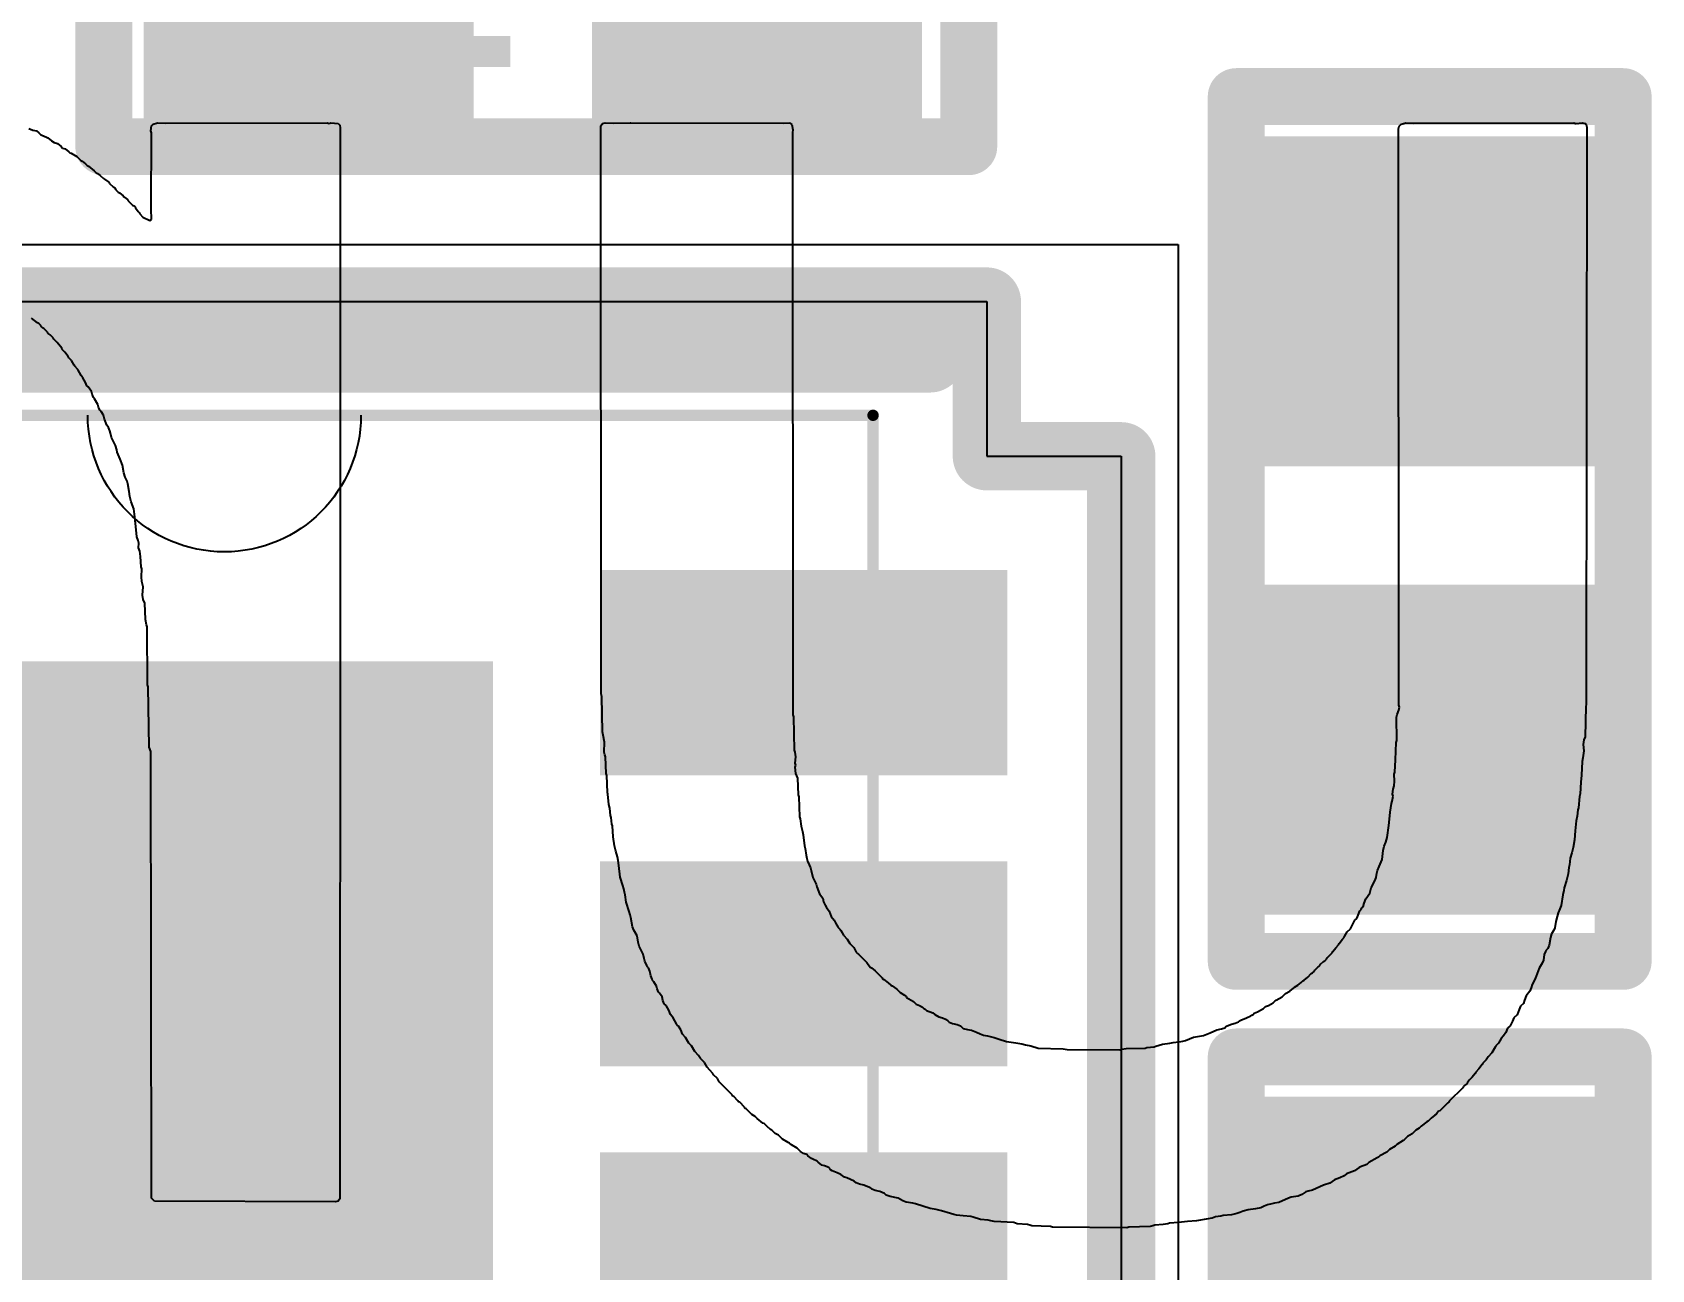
# Model space of a CAD drawing. Header units: inches. Extents: x -1.3 to 11.9, y -6.8 to 4.2.
# Drawn here: x 3.1372 to 3.2795, y 1.2293 to 1.338 of the extents above; entities that cross this region are included whole.
import ezdxf

# ---------------------------------------------------------------- set-up
doc = ezdxf.new("R2010")
doc.units = ezdxf.units.IN
doc.header["$MEASUREMENT"] = 0
for name, color, linetype in [('AB', 56, 'Continuous'), ('ASSY_DWG_INFO', 56, 'Continuous'), ('Bottom Overlay', 54, 'Continuous'), ('FAB', 56, 'Continuous'), ('Mechanical 13', 56, 'Continuous'), ('POT_INFO', 56, 'Continuous'), ('TOP', 1, 'Continuous'), ('Top Overlay', 2, 'Continuous'), ('Top Paste', 8, 'Continuous'), ('Top Solder', 216, 'Continuous')]:
    doc.layers.add(name, color=color, linetype=linetype)
doc.styles.add('Arial', font='', dxfattribs={"height": 0.2})
doc.styles.get('Arial').set_extended_font_data('Arial')

# ---------------------------------------------------------------- blocks, each defined once
blk = doc.blocks.new('C0402_38')
at = {"layer": 'TOP'}
for points in [[(-0.031, -0.0125), (-0.031, 0.0125), (-0.006, 0.0125), (-0.006, -0.0125)], [(0.0084, -0.0125), (0.0084, 0.0125), (0.0334, 0.0125), (0.0334, -0.0125)]]:
    blk.add_hatch(color=1, dxfattribs=at).paths.add_polyline_path(points)
at = {"layer": 'Top Paste'}
for points in [[(-0.031, -0.0125), (-0.031, 0.0125), (-0.006, 0.0125), (-0.006, -0.0125)], [(0.0084, -0.0125), (0.0084, 0.0125), (0.0334, 0.0125), (0.0334, -0.0125)]]:
    blk.add_hatch(color=8, dxfattribs=at).paths.add_polyline_path(points)
at = {"layer": 'Top Solder'}
for points in [[(-0.033, -0.0145), (-0.033, 0.0145), (-0.004, 0.0145), (-0.004, -0.0145)], [(0.0064, -0.0145), (0.0064, 0.0145), (0.0354, 0.0145), (0.0354, -0.0145)]]:
    blk.add_hatch(color=216, dxfattribs=at).paths.add_polyline_path(points)
at = {"layer": 'ASSY_DWG_INFO'}
for points in [[(-0.0365, -0.017, 0.005, 0.005, 0), (-0.0365, 0.017, 0.005, 0.005, 0)], [(-0.0365, 0.017, 0.005, 0.005, 0), (0.0395, 0.017, 0.005, 0.005, 0)], [(0.0395, -0.017, 0.005, 0.005, 0), (0.0395, 0.017, 0.005, 0.005, 0)], [(-0.0365, -0.017, 0.005, 0.005, 0), (0.0395, -0.017, 0.005, 0.005, 0)]]:
    blk.add_lwpolyline(points, format="xyseb", dxfattribs=at)
for points in [[(-0.03775, 0.017, 0.0025, 0.0025, 1), (-0.03525, 0.017, 0.0025, 0.0025, 1)], [(-0.03775, 0.017, 0.0025, 0.0025, 1), (-0.03525, 0.017, 0.0025, 0.0025, 1)], [(0.03825, 0.017, 0.0025, 0.0025, 1), (0.04075, 0.017, 0.0025, 0.0025, 1)], [(0.03825, 0.017, 0.0025, 0.0025, 1), (0.04075, 0.017, 0.0025, 0.0025, 1)], [(-0.03775, -0.017, 0.0025, 0.0025, 1), (-0.03525, -0.017, 0.0025, 0.0025, 1)], [(-0.03775, -0.017, 0.0025, 0.0025, 1), (-0.03525, -0.017, 0.0025, 0.0025, 1)], [(0.03825, -0.017, 0.0025, 0.0025, 1), (0.04075, -0.017, 0.0025, 0.0025, 1)], [(0.03825, -0.017, 0.0025, 0.0025, 1), (0.04075, -0.017, 0.0025, 0.0025, 1)]]:
    blk.add_lwpolyline(points, format="xyseb", close=True, dxfattribs=at)
at = {"layer": 'Top Overlay'}
for points in [[(-0.0365, 0.017, 0.005, 0.005, 0), (0.0365, 0.017, 0.005, 0.005, 0)], [(-0.0365, -0.017, 0.005, 0.005, 0), (-0.0365, 0.017, 0.005, 0.005, 0)], [(0.0365, 0.017, 0.005, 0.005, 0), (0.0395, 0.017, 0.005, 0.005, 0)], [(0.0395, -0.017, 0.005, 0.005, 0), (0.0395, 0.017, 0.005, 0.005, 0)], [(-0.0365, -0.017, 0.005, 0.005, 0), (0.0395, -0.017, 0.005, 0.005, 0)]]:
    blk.add_lwpolyline(points, format="xyseb", dxfattribs=at)
for points in [[(-0.03775, 0.017, 0.0025, 0.0025, 1), (-0.03525, 0.017, 0.0025, 0.0025, 1)], [(-0.03775, 0.017, 0.0025, 0.0025, 1), (-0.03525, 0.017, 0.0025, 0.0025, 1)], [(0.03525, 0.017, 0.0025, 0.0025, 1), (0.03775, 0.017, 0.0025, 0.0025, 1)], [(0.03525, 0.017, 0.0025, 0.0025, 1), (0.03775, 0.017, 0.0025, 0.0025, 1)], [(0.03825, 0.017, 0.0025, 0.0025, 1), (0.04075, 0.017, 0.0025, 0.0025, 1)], [(0.03825, 0.017, 0.0025, 0.0025, 1), (0.04075, 0.017, 0.0025, 0.0025, 1)], [(-0.03775, -0.017, 0.0025, 0.0025, 1), (-0.03525, -0.017, 0.0025, 0.0025, 1)], [(-0.03775, -0.017, 0.0025, 0.0025, 1), (-0.03525, -0.017, 0.0025, 0.0025, 1)], [(0.03825, -0.017, 0.0025, 0.0025, 1), (0.04075, -0.017, 0.0025, 0.0025, 1)], [(0.03825, -0.017, 0.0025, 0.0025, 1), (0.04075, -0.017, 0.0025, 0.0025, 1)]]:
    blk.add_lwpolyline(points, format="xyseb", close=True, dxfattribs=at)
at = {"layer": 'FAB', "style": 'Arial'}
blk.add_text('1', height=0.025, rotation=360, dxfattribs=at).set_placement((-0.0185, -0.01))
blk = doc.blocks.new('R0402_81')
at = {"layer": 'TOP'}
for points in [[(-0.006, 0.0125), (-0.006, -0.0125), (-0.031, -0.0125), (-0.031, 0.0125)], [(0.0334, 0.0125), (0.0334, -0.0125), (0.0084, -0.0125), (0.0084, 0.0125)]]:
    blk.add_hatch(color=1, dxfattribs=at).paths.add_polyline_path(points)
at = {"layer": 'Top Paste'}
for points in [[(-0.006, 0.0125), (-0.006, -0.0125), (-0.031, -0.0125), (-0.031, 0.0125)], [(0.0334, 0.0125), (0.0334, -0.0125), (0.0084, -0.0125), (0.0084, 0.0125)]]:
    blk.add_hatch(color=8, dxfattribs=at).paths.add_polyline_path(points)
at = {"layer": 'Top Solder'}
for points in [[(-0.004, 0.0145), (-0.004, -0.0145), (-0.033, -0.0145), (-0.033, 0.0145)], [(0.0354, 0.0145), (0.0354, -0.0145), (0.0064, -0.0145), (0.0064, 0.0145)]]:
    blk.add_hatch(color=216, dxfattribs=at).paths.add_polyline_path(points)
at = {"layer": 'ASSY_DWG_INFO'}
for points in [[(0.0395, 0.017, 0.005, 0.005, 0), (-0.0365, 0.017, 0.005, 0.005, 0)], [(-0.0365, -0.017, 0.005, 0.005, 0), (-0.0365, 0.017, 0.005, 0.005, 0)], [(0.0395, -0.017, 0.005, 0.005, 0), (0.0395, 0.017, 0.005, 0.005, 0)], [(0.0395, -0.017, 0.005, 0.005, 0), (-0.0365, -0.017, 0.005, 0.005, 0)]]:
    blk.add_lwpolyline(points, format="xyseb", dxfattribs=at)
for points in [[(-0.03775, 0.017, 0.0025, 0.0025, 1), (-0.03525, 0.017, 0.0025, 0.0025, 1)], [(-0.03775, 0.017, 0.0025, 0.0025, 1), (-0.03525, 0.017, 0.0025, 0.0025, 1)], [(0.03825, 0.017, 0.0025, 0.0025, 1), (0.04075, 0.017, 0.0025, 0.0025, 1)], [(0.03825, 0.017, 0.0025, 0.0025, 1), (0.04075, 0.017, 0.0025, 0.0025, 1)], [(-0.03775, -0.017, 0.0025, 0.0025, 1), (-0.03525, -0.017, 0.0025, 0.0025, 1)], [(-0.03775, -0.017, 0.0025, 0.0025, 1), (-0.03525, -0.017, 0.0025, 0.0025, 1)], [(0.03825, -0.017, 0.0025, 0.0025, 1), (0.04075, -0.017, 0.0025, 0.0025, 1)], [(0.03825, -0.017, 0.0025, 0.0025, 1), (0.04075, -0.017, 0.0025, 0.0025, 1)]]:
    blk.add_lwpolyline(points, format="xyseb", close=True, dxfattribs=at)
at = {"layer": 'Top Overlay'}
for points in [[(-0.0365, -0.017, 0.005, 0.005, 0), (-0.0365, 0.017, 0.005, 0.005, 0)], [(0.0365, 0.017, 0.005, 0.005, 0), (-0.0365, 0.017, 0.005, 0.005, 0)], [(0.0395, 0.017, 0.005, 0.005, 0), (0.0365, 0.017, 0.005, 0.005, 0)], [(0.0395, -0.017, 0.005, 0.005, 0), (0.0395, 0.017, 0.005, 0.005, 0)], [(0.0395, -0.017, 0.005, 0.005, 0), (-0.0365, -0.017, 0.005, 0.005, 0)]]:
    blk.add_lwpolyline(points, format="xyseb", dxfattribs=at)
for points in [[(-0.03775, 0.017, 0.0025, 0.0025, 1), (-0.03525, 0.017, 0.0025, 0.0025, 1)], [(-0.03775, 0.017, 0.0025, 0.0025, 1), (-0.03525, 0.017, 0.0025, 0.0025, 1)], [(0.03525, 0.017, 0.0025, 0.0025, 1), (0.03775, 0.017, 0.0025, 0.0025, 1)], [(0.03525, 0.017, 0.0025, 0.0025, 1), (0.03775, 0.017, 0.0025, 0.0025, 1)], [(0.03825, 0.017, 0.0025, 0.0025, 1), (0.04075, 0.017, 0.0025, 0.0025, 1)], [(0.03825, 0.017, 0.0025, 0.0025, 1), (0.04075, 0.017, 0.0025, 0.0025, 1)], [(-0.03775, -0.017, 0.0025, 0.0025, 1), (-0.03525, -0.017, 0.0025, 0.0025, 1)], [(-0.03775, -0.017, 0.0025, 0.0025, 1), (-0.03525, -0.017, 0.0025, 0.0025, 1)], [(0.03825, -0.017, 0.0025, 0.0025, 1), (0.04075, -0.017, 0.0025, 0.0025, 1)], [(0.03825, -0.017, 0.0025, 0.0025, 1), (0.04075, -0.017, 0.0025, 0.0025, 1)]]:
    blk.add_lwpolyline(points, format="xyseb", close=True, dxfattribs=at)
blk = doc.blocks.new('R0402_82')
at = {"layer": 'TOP'}
for points in [[(-0.006, 0.0125), (-0.006, -0.0125), (-0.031, -0.0125), (-0.031, 0.0125)], [(0.0334, 0.0125), (0.0334, -0.0125), (0.0084, -0.0125), (0.0084, 0.0125)]]:
    blk.add_hatch(color=1, dxfattribs=at).paths.add_polyline_path(points)
at = {"layer": 'Top Paste'}
for points in [[(-0.006, 0.0125), (-0.006, -0.0125), (-0.031, -0.0125), (-0.031, 0.0125)], [(0.0334, 0.0125), (0.0334, -0.0125), (0.0084, -0.0125), (0.0084, 0.0125)]]:
    blk.add_hatch(color=8, dxfattribs=at).paths.add_polyline_path(points)
at = {"layer": 'Top Solder'}
for points in [[(-0.004, 0.0145), (-0.004, -0.0145), (-0.033, -0.0145), (-0.033, 0.0145)], [(0.0354, 0.0145), (0.0354, -0.0145), (0.0064, -0.0145), (0.0064, 0.0145)]]:
    blk.add_hatch(color=216, dxfattribs=at).paths.add_polyline_path(points)
at = {"layer": 'ASSY_DWG_INFO'}
for points in [[(0.0395, 0.017, 0.005, 0.005, 0), (-0.0365, 0.017, 0.005, 0.005, 0)], [(-0.0365, -0.017, 0.005, 0.005, 0), (-0.0365, 0.017, 0.005, 0.005, 0)], [(0.0395, -0.017, 0.005, 0.005, 0), (0.0395, 0.017, 0.005, 0.005, 0)], [(0.0395, -0.017, 0.005, 0.005, 0), (-0.0365, -0.017, 0.005, 0.005, 0)]]:
    blk.add_lwpolyline(points, format="xyseb", dxfattribs=at)
for points in [[(-0.03775, 0.017, 0.0025, 0.0025, 1), (-0.03525, 0.017, 0.0025, 0.0025, 1)], [(-0.03775, 0.017, 0.0025, 0.0025, 1), (-0.03525, 0.017, 0.0025, 0.0025, 1)], [(0.03825, 0.017, 0.0025, 0.0025, 1), (0.04075, 0.017, 0.0025, 0.0025, 1)], [(0.03825, 0.017, 0.0025, 0.0025, 1), (0.04075, 0.017, 0.0025, 0.0025, 1)], [(-0.03775, -0.017, 0.0025, 0.0025, 1), (-0.03525, -0.017, 0.0025, 0.0025, 1)], [(-0.03775, -0.017, 0.0025, 0.0025, 1), (-0.03525, -0.017, 0.0025, 0.0025, 1)], [(0.03825, -0.017, 0.0025, 0.0025, 1), (0.04075, -0.017, 0.0025, 0.0025, 1)], [(0.03825, -0.017, 0.0025, 0.0025, 1), (0.04075, -0.017, 0.0025, 0.0025, 1)]]:
    blk.add_lwpolyline(points, format="xyseb", close=True, dxfattribs=at)
at = {"layer": 'Top Overlay'}
for points in [[(-0.0365, -0.017, 0.005, 0.005, 0), (-0.0365, 0.017, 0.005, 0.005, 0)], [(0.0365, 0.017, 0.005, 0.005, 0), (-0.0365, 0.017, 0.005, 0.005, 0)], [(0.0395, 0.017, 0.005, 0.005, 0), (0.0365, 0.017, 0.005, 0.005, 0)], [(0.0395, -0.017, 0.005, 0.005, 0), (0.0395, 0.017, 0.005, 0.005, 0)], [(0.0395, -0.017, 0.005, 0.005, 0), (-0.0365, -0.017, 0.005, 0.005, 0)]]:
    blk.add_lwpolyline(points, format="xyseb", dxfattribs=at)
for points in [[(-0.03775, 0.017, 0.0025, 0.0025, 1), (-0.03525, 0.017, 0.0025, 0.0025, 1)], [(-0.03775, 0.017, 0.0025, 0.0025, 1), (-0.03525, 0.017, 0.0025, 0.0025, 1)], [(0.03525, 0.017, 0.0025, 0.0025, 1), (0.03775, 0.017, 0.0025, 0.0025, 1)], [(0.03525, 0.017, 0.0025, 0.0025, 1), (0.03775, 0.017, 0.0025, 0.0025, 1)], [(0.03825, 0.017, 0.0025, 0.0025, 1), (0.04075, 0.017, 0.0025, 0.0025, 1)], [(0.03825, 0.017, 0.0025, 0.0025, 1), (0.04075, 0.017, 0.0025, 0.0025, 1)], [(-0.03775, -0.017, 0.0025, 0.0025, 1), (-0.03525, -0.017, 0.0025, 0.0025, 1)], [(-0.03775, -0.017, 0.0025, 0.0025, 1), (-0.03525, -0.017, 0.0025, 0.0025, 1)], [(0.03825, -0.017, 0.0025, 0.0025, 1), (0.04075, -0.017, 0.0025, 0.0025, 1)], [(0.03825, -0.017, 0.0025, 0.0025, 1), (0.04075, -0.017, 0.0025, 0.0025, 1)]]:
    blk.add_lwpolyline(points, format="xyseb", close=True, dxfattribs=at)
blk = doc.blocks.new('SO8_MUN12AD_DEA_319')
at = {"layer": 'TOP'}
for points in [[(0.033, 0.0474), (0.06881, 0.0474), (0.06881, 0.02937), (0.033, 0.02937)], [(-0.02362, 0.03937), (0.02362, 0.03937), (0.02362, -0.03937), (-0.02362, -0.03937)], [(0.033, 0.02181), (0.06881, 0.02181), (0.06881, 0.00378), (0.033, 0.00378)], [(0.033, -0.00378), (0.06881, -0.00378), (0.06881, -0.02181), (0.033, -0.02181)]]:
    blk.add_hatch(color=1, dxfattribs=at).paths.add_polyline_path(points)
at = {"layer": 'Top Paste'}
for points in [[(0.033, 0.0474), (0.06881, 0.0474), (0.06881, 0.02937), (0.033, 0.02937)], [(-0.02362, 0.03937), (0.02362, 0.03937), (0.02362, -0.03937), (-0.02362, -0.03937)], [(0.033, 0.02181), (0.06881, 0.02181), (0.06881, 0.00378), (0.033, 0.00378)], [(0.033, -0.00378), (0.06881, -0.00378), (0.06881, -0.02181), (0.033, -0.02181)]]:
    blk.add_hatch(color=8, dxfattribs=at).paths.add_polyline_path(points)
at = {"layer": 'Top Solder'}
for points in [[(0.033, 0.0474), (0.06881, 0.0474), (0.06881, 0.02937), (0.033, 0.02937)], [(-0.02362, 0.03937), (0.02362, 0.03937), (0.02362, -0.03937), (-0.02362, -0.03937)], [(0.033, 0.02181), (0.06881, 0.02181), (0.06881, 0.00378), (0.033, 0.00378)], [(0.033, -0.00378), (0.06881, -0.00378), (0.06881, -0.02181), (0.033, -0.02181)]]:
    blk.add_hatch(color=216, dxfattribs=at).paths.add_polyline_path(points)
at = {"layer": 'AB'}
for p, q in [((-0.08381, 0.076), (0.08381, 0.076)), ((0.08381, 0.076), (0.08381, -0.076))]:
    blk.add_line(p, q, dxfattribs=at)
at = {"layer": 'Mechanical 13'}
for points, format in [([(-0.057, 0.061, 0.001, 0.001, 0), (0.057, 0.061, 0.001, 0.001, 0)], "xyseb"), ([(0.057, -0.061, 0.001, 0.001, 0), (0.057, 0.061, 0.001, 0.001, 0)], "xyseb"), ([(0.012, 0.061, -1), (-0.012, 0.061)], "xyb")]:
    blk.add_lwpolyline(points, format=format, dxfattribs=at)
for points, format in [([(0.05675, 0.061, 0.0005, 0.0005, 1), (0.05725, 0.061, 0.0005, 0.0005, 1)], "xyseb"), ([(0.05675, 0.061, 0.0005, 0.0005, 1), (0.05725, 0.061, 0.0005, 0.0005, 1)], "xyseb"), ([(-0.012, 0.061, 1), (-0.012, 0.061, 1)], "xyb"), ([(0.012, 0.061, 1), (0.012, 0.061, 1)], "xyb")]:
    blk.add_lwpolyline(points, format=format, close=True, dxfattribs=at)
at = {"layer": 'POT_INFO'}
for p, q in [((-0.067, 0.071), (0.067, 0.071)), ((0.067, 0.071), (0.067, 0.0574)), ((0.067, 0.0574), (0.07881, 0.0574)), ((0.07881, 0.0574), (0.07881, -0.0574))]:
    blk.add_line(p, q, dxfattribs=at)
for points in [[(-0.067, 0.071, 0.006, 0.006, 0), (0.067, 0.071, 0.006, 0.006, 0)], [(0.067, 0.0574, 0.006, 0.006, 0), (0.067, 0.071, 0.006, 0.006, 0)], [(0.067, 0.0574, 0.006, 0.006, 0), (0.07881, 0.0574, 0.006, 0.006, 0)], [(0.07881, -0.0574, 0.006, 0.006, 0), (0.07881, 0.0574, 0.006, 0.006, 0)]]:
    blk.add_lwpolyline(points, format="xyseb", dxfattribs=at)
for points in [[(0.0655, 0.071, 0.003, 0.003, 1), (0.0685, 0.071, 0.003, 0.003, 1)], [(0.0655, 0.071, 0.003, 0.003, 1), (0.0685, 0.071, 0.003, 0.003, 1)], [(0.0655, 0.0574, 0.003, 0.003, 1), (0.0685, 0.0574, 0.003, 0.003, 1)], [(0.0655, 0.0574, 0.003, 0.003, 1), (0.0685, 0.0574, 0.003, 0.003, 1)], [(0.07731, 0.0574, 0.003, 0.003, 1), (0.08031, 0.0574, 0.003, 0.003, 1)], [(0.07731, 0.0574, 0.003, 0.003, 1), (0.08031, 0.0574, 0.003, 0.003, 1)]]:
    blk.add_lwpolyline(points, format="xyseb", close=True, dxfattribs=at)
at = {"layer": 'Top Overlay'}
blk.add_lwpolyline([(-0.062, 0.066, 0.006, 0.006, 0), (0.062, 0.066, 0.006, 0.006, 0)], format="xyseb", dxfattribs=at)
blk.add_lwpolyline([(0.0605, 0.066, 0.003, 0.003, 1), (0.0635, 0.066, 0.003, 0.003, 1)], format="xyseb", close=True, dxfattribs=at)

msp = doc.modelspace()

# ---------------------------------------------------------------- linework, layer by layer
at = {"layer": 'Bottom Overlay'}
for p, q in [((3.1369, 1.3296), (3.13727, 1.32946)), ((3.13727, 1.32946), (3.13758, 1.32938)), ((3.13758, 1.32938), (3.13778, 1.32923)), ((3.13778, 1.32923), (3.13795, 1.32906)), ((3.13795, 1.32906), (3.13806, 1.32901)), ((3.13806, 1.32901), (3.13846, 1.32884)), ((3.14764, 1.32938), (3.14769, 1.32983)), ((3.14769, 1.32921), (3.14764, 1.32938)), ((3.14766, 1.32253), (3.14769, 1.32921)), ((3.14769, 1.32983), (3.14784, 1.32997)), ((3.14784, 1.32997), (3.14823, 1.33009)), ((3.14823, 1.33009), (3.14889, 1.33006)), ((3.14889, 1.33006), (3.16312, 1.33009)), ((3.16312, 1.33009), (3.16329, 1.33003)), ((3.16329, 1.33003), (3.16346, 1.33009)), ((3.16346, 1.33009), (3.16408, 1.33003)), ((3.16408, 1.33003), (3.16423, 1.32989)), ((3.16423, 1.32989), (3.16428, 1.32966)), ((3.16428, 1.32966), (3.16428, 1.29125)), ((3.18718, 1.32983), (3.18732, 1.33003)), ((3.18721, 1.27992), (3.18718, 1.32983)), ((3.18732, 1.33003), (3.18755, 1.33009)), ((3.18755, 1.33009), (3.18832, 1.33006)), ((3.18832, 1.33006), (3.18976, 1.33009)), ((3.18976, 1.33009), (3.18982, 1.33009)), ((3.18982, 1.33009), (3.2032, 1.33006)), ((3.2032, 1.33006), (3.20374, 1.33009)), ((3.20374, 1.33009), (3.20394, 1.32994)), ((3.20394, 1.32994), (3.20405, 1.32949)), ((3.20405, 1.32949), (3.204, 1.32926)), ((3.204, 1.32926), (3.20405, 1.27807)), ((3.25726, 1.32958), (3.25732, 1.3298)), ((3.25729, 1.27892), (3.25726, 1.32958)), ((3.25732, 1.3298), (3.25749, 1.32997)), ((3.25749, 1.32997), (3.25789, 1.33009)), ((3.25789, 1.33009), (3.25854, 1.33006)), ((3.25854, 1.33006), (3.27266, 1.33009)), ((3.27266, 1.33009), (3.27283, 1.33003)), ((3.27283, 1.33003), (3.2734, 1.33009)), ((3.2734, 1.33009), (3.27368, 1.33003)), ((3.27368, 1.33003), (3.27376, 1.32994)), ((3.27376, 1.32994), (3.27382, 1.32972)), ((3.27382, 1.32972), (3.27376, 1.27898)), ((3.13846, 1.32884), (3.13857, 1.32878)), ((3.13857, 1.32878), (3.13889, 1.32852)), ((3.13889, 1.32852), (3.13914, 1.32838)), ((3.13914, 1.32838), (3.13943, 1.32827)), ((3.13943, 1.32827), (3.13974, 1.32801)), ((3.13974, 1.32801), (3.13988, 1.32787)), ((3.13988, 1.32787), (3.14011, 1.32781)), ((3.14011, 1.32781), (3.14042, 1.32756)), ((3.14042, 1.32756), (3.14051, 1.32747)), ((3.14051, 1.32747), (3.14062, 1.32742)), ((3.14062, 1.32742), (3.14113, 1.32713)), ((3.14113, 1.32713), (3.14147, 1.32679)), ((3.14147, 1.32679), (3.14159, 1.32673)), ((3.14159, 1.32673), (3.1419, 1.32648)), ((3.1419, 1.32648), (3.14204, 1.32634)), ((3.14204, 1.32634), (3.14215, 1.32628)), ((3.14215, 1.32628), (3.14266, 1.32588)), ((3.14266, 1.32588), (3.14284, 1.32571)), ((3.14284, 1.32571), (3.14295, 1.32565)), ((3.14295, 1.32565), (3.14306, 1.32554)), ((3.14306, 1.32554), (3.14318, 1.32548)), ((3.14318, 1.32548), (3.14346, 1.3252)), ((3.14346, 1.3252), (3.14357, 1.32514)), ((3.14357, 1.32514), (3.14394, 1.32489)), ((3.14394, 1.32489), (3.144, 1.32477)), ((3.144, 1.32477), (3.14431, 1.32446)), ((3.14431, 1.32446), (3.14443, 1.3244)), ((3.14443, 1.3244), (3.14457, 1.32421)), ((3.14457, 1.32421), (3.14477, 1.32401)), ((3.14477, 1.32401), (3.14488, 1.32395)), ((3.14488, 1.32395), (3.14519, 1.32369)), ((3.14519, 1.32369), (3.14525, 1.32358)), ((3.14525, 1.32358), (3.14545, 1.32344)), ((3.14545, 1.32344), (3.14559, 1.32335)), ((3.14559, 1.32335), (3.14565, 1.32324)), ((3.14565, 1.32324), (3.14602, 1.32287)), ((3.14602, 1.32287), (3.14613, 1.32281)), ((3.14613, 1.32281), (3.14622, 1.32273)), ((3.14622, 1.32273), (3.14627, 1.32262)), ((3.14627, 1.32262), (3.14653, 1.3223)), ((3.14653, 1.3223), (3.14661, 1.32222)), ((3.14661, 1.32222), (3.14667, 1.3221)), ((3.14667, 1.3221), (3.14693, 1.32179)), ((3.14693, 1.32179), (3.14755, 1.32151)), ((3.14769, 1.32159), (3.14766, 1.32253)), ((3.14755, 1.32151), (3.14769, 1.32159)), ((3.13767, 1.31253), (3.13715, 1.31293)), ((3.13778, 1.31247), (3.13767, 1.31253)), ((3.13798, 1.31228), (3.13778, 1.31247)), ((3.13803, 1.31216), (3.13798, 1.31228)), ((3.13812, 1.31208), (3.13803, 1.31216)), ((3.13823, 1.31202), (3.13812, 1.31208)), ((3.13855, 1.31171), (3.13823, 1.31202)), ((3.1386, 1.31159), (3.13855, 1.31171)), ((3.13869, 1.31151), (3.1386, 1.31159)), ((3.1388, 1.31145), (3.13869, 1.31151)), ((3.13906, 1.3112), (3.1388, 1.31145)), ((3.13911, 1.31108), (3.13906, 1.3112)), ((3.1394, 1.3108), (3.13911, 1.31108)), ((3.1398, 1.31029), (3.1394, 1.3108)), ((3.13985, 1.31017), (3.1398, 1.31029)), ((3.14008, 1.30995), (3.13985, 1.31017)), ((3.14036, 1.30955), (3.14008, 1.30995)), ((3.14042, 1.30943), (3.14036, 1.30955)), ((3.14065, 1.30921), (3.14042, 1.30943)), ((3.14088, 1.30881), (3.14065, 1.30921)), ((3.14096, 1.30872), (3.14088, 1.30881)), ((3.14122, 1.30841), (3.14096, 1.30872)), ((3.1415, 1.3079), (3.14122, 1.30841)), ((3.14156, 1.30779), (3.1415, 1.3079)), ((3.14167, 1.30767), (3.14156, 1.30779)), ((3.1419, 1.30728), (3.14167, 1.30767)), ((3.14201, 1.30699), (3.1419, 1.30728)), ((3.14213, 1.30688), (3.14201, 1.30699)), ((3.14241, 1.30648), (3.14213, 1.30688)), ((3.14247, 1.30625), (3.14241, 1.30648)), ((3.14258, 1.30597), (3.14247, 1.30625)), ((3.14269, 1.30585), (3.14258, 1.30597)), ((3.14298, 1.30534), (3.14269, 1.30585)), ((3.14303, 1.30512), (3.14298, 1.30534)), ((3.14315, 1.30483), (3.14303, 1.30512)), ((3.14326, 1.30472), (3.14315, 1.30483)), ((3.14346, 1.30441), (3.14326, 1.30472)), ((3.14355, 1.30404), (3.14346, 1.30441)), ((3.14377, 1.30353), (3.14355, 1.30404)), ((3.14391, 1.30333), (3.14377, 1.30353)), ((3.14403, 1.30304), (3.14391, 1.30333)), ((3.14409, 1.30282), (3.14403, 1.30304)), ((3.14417, 1.30245), (3.14409, 1.30282)), ((3.14454, 1.30174), (3.14417, 1.30245)), ((3.14463, 1.30137), (3.14454, 1.30174)), ((3.14468, 1.30114), (3.14463, 1.30137)), ((3.14494, 1.30054), (3.14468, 1.30114)), ((3.14514, 1.3), (3.14494, 1.30054)), ((3.14525, 1.29932), (3.14514, 1.3)), ((3.14539, 1.29895), (3.14525, 1.29932)), ((3.14556, 1.29861), (3.14539, 1.29895)), ((3.14562, 1.29838), (3.14556, 1.29861)), ((3.14573, 1.2977), (3.14562, 1.29838)), ((3.14579, 1.29725), (3.14573, 1.2977)), ((3.1459, 1.29679), (3.14579, 1.29725)), ((3.14613, 1.29617), (3.1459, 1.29679)), ((3.14619, 1.29571), (3.14613, 1.29617)), ((3.14624, 1.29515), (3.14619, 1.29571)), ((3.1463, 1.29463), (3.14624, 1.29515)), ((3.14639, 1.2937), (3.1463, 1.29463)), ((3.14653, 1.29338), (3.14639, 1.2937)), ((3.14659, 1.29316), (3.14653, 1.29338)), ((3.14656, 1.29273), (3.14659, 1.29316)), ((3.14667, 1.29245), (3.14656, 1.29273)), ((3.14673, 1.29199), (3.14667, 1.29245)), ((3.14678, 1.29108), (3.14673, 1.29199)), ((3.14684, 1.29091), (3.14678, 1.29108)), ((3.14681, 1.2902), (3.14684, 1.29091)), ((3.16428, 1.2912), (3.16423, 1.23552)), ((3.16428, 1.29125), (3.16428, 1.2912)), ((3.14684, 1.28978), (3.14681, 1.2902)), ((3.14695, 1.28932), (3.14684, 1.28978)), ((3.1469, 1.28858), (3.14695, 1.28932)), ((3.14695, 1.28819), (3.1469, 1.28858)), ((3.1471, 1.28787), (3.14695, 1.28819)), ((3.14715, 1.28645), (3.1471, 1.28787)), ((3.14724, 1.28597), (3.14715, 1.28645)), ((3.1473, 1.2858), (3.14724, 1.28597)), ((3.14735, 1.28069), (3.1473, 1.2858)), ((3.14741, 1.28052), (3.14735, 1.28069)), ((3.14747, 1.27523), (3.14741, 1.28052)), ((3.18726, 1.27969), (3.18721, 1.27992)), ((3.18732, 1.27657), (3.18726, 1.27969)), ((3.20405, 1.27807), (3.20411, 1.2779)), ((3.20411, 1.2779), (3.20417, 1.27495)), ((3.25709, 1.27787), (3.25715, 1.2781)), ((3.25712, 1.2758), (3.25709, 1.27787)), ((3.25715, 1.2781), (3.25729, 1.27847)), ((3.25735, 1.27875), (3.25729, 1.27892)), ((3.25729, 1.27847), (3.25735, 1.27875)), ((3.27371, 1.27881), (3.27365, 1.27614)), ((3.27376, 1.27898), (3.27371, 1.27881)), ((3.18738, 1.27628), (3.18732, 1.27657)), ((3.18749, 1.27566), (3.18738, 1.27628)), ((3.14764, 1.27483), (3.14747, 1.27523)), ((3.14769, 1.23558), (3.14764, 1.27483)), ((3.18746, 1.27478), (3.18749, 1.27566)), ((3.20417, 1.27495), (3.20422, 1.27478)), ((3.257, 1.2741), (3.25706, 1.27563)), ((3.25706, 1.27563), (3.25712, 1.2758)), ((3.27354, 1.27489), (3.27345, 1.27429)), ((3.27354, 1.27586), (3.27348, 1.27546)), ((3.27348, 1.27546), (3.27354, 1.27489)), ((3.27365, 1.27614), (3.27354, 1.27586)), ((3.18752, 1.27455), (3.18746, 1.27478)), ((3.18758, 1.27438), (3.18752, 1.27455)), ((3.18763, 1.2729), (3.18758, 1.27438)), ((3.20422, 1.27478), (3.20428, 1.27438)), ((3.20428, 1.27438), (3.20422, 1.27381)), ((3.20422, 1.27381), (3.20428, 1.27364)), ((3.20428, 1.27364), (3.20422, 1.27347)), ((3.20422, 1.27347), (3.20428, 1.2729)), ((3.25695, 1.27302), (3.257, 1.2741)), ((3.2734, 1.27395), (3.27334, 1.27276)), ((3.27345, 1.27429), (3.2734, 1.27395)), ((3.18769, 1.27273), (3.18763, 1.2729)), ((3.18775, 1.27125), (3.18769, 1.27273)), ((3.20428, 1.2729), (3.20445, 1.2725)), ((3.20445, 1.2725), (3.20451, 1.27103)), ((3.25689, 1.27285), (3.25695, 1.27302)), ((3.25692, 1.27225), (3.25689, 1.27285)), ((3.25689, 1.27182), (3.25692, 1.27225)), ((3.27328, 1.27214), (3.27323, 1.27111)), ((3.27334, 1.27276), (3.27328, 1.27214)), ((3.1878, 1.27108), (3.18775, 1.27125)), ((3.18786, 1.27018), (3.1878, 1.27108)), ((3.20451, 1.27103), (3.20456, 1.27086)), ((3.20456, 1.27086), (3.20462, 1.2691)), ((3.25669, 1.27049), (3.25678, 1.27091)), ((3.25672, 1.27108), (3.25678, 1.27154)), ((3.25678, 1.27091), (3.25672, 1.27108)), ((3.25678, 1.27154), (3.25689, 1.27182)), ((3.27317, 1.27089), (3.27308, 1.26989)), ((3.27323, 1.27111), (3.27317, 1.27089)), ((3.18795, 1.26986), (3.18786, 1.27018)), ((3.18803, 1.26921), (3.18795, 1.26986)), ((3.18809, 1.26904), (3.18803, 1.26921)), ((3.25646, 1.2689), (3.25652, 1.26952)), ((3.25652, 1.26952), (3.25664, 1.27026)), ((3.25664, 1.27026), (3.25669, 1.27049)), ((3.27297, 1.26915), (3.27286, 1.26875)), ((3.27303, 1.26972), (3.27297, 1.26915)), ((3.27308, 1.26989), (3.27303, 1.26972)), ((3.18815, 1.26847), (3.18809, 1.26904)), ((3.1882, 1.2683), (3.18815, 1.26847)), ((3.18826, 1.26733), (3.1882, 1.2683)), ((3.20462, 1.2691), (3.20468, 1.26893)), ((3.20468, 1.26893), (3.20476, 1.26827)), ((3.20476, 1.26827), (3.20488, 1.26782)), ((3.20488, 1.26782), (3.20496, 1.26751)), ((3.25627, 1.26728), (3.25641, 1.26833)), ((3.25641, 1.26833), (3.25646, 1.2689)), ((3.27277, 1.26787), (3.27271, 1.26708)), ((3.27286, 1.26875), (3.27277, 1.26787)), ((3.18837, 1.26654), (3.18826, 1.26733)), ((3.18849, 1.26608), (3.18837, 1.26654)), ((3.20496, 1.26751), (3.20508, 1.26654)), ((3.20508, 1.26654), (3.20513, 1.26631)), ((3.20513, 1.26631), (3.20522, 1.26572)), ((3.25592, 1.26614), (3.25601, 1.26651)), ((3.25601, 1.26651), (3.25615, 1.26688)), ((3.25615, 1.26688), (3.25627, 1.26728)), ((3.2726, 1.2664), (3.27249, 1.26594)), ((3.27271, 1.26708), (3.2726, 1.2664)), ((3.18863, 1.2656), (3.18849, 1.26608)), ((3.18868, 1.26526), (3.18863, 1.2656)), ((3.18874, 1.26481), (3.18868, 1.26526)), ((3.20522, 1.26572), (3.20527, 1.26543)), ((3.20527, 1.26543), (3.20533, 1.2652)), ((3.20533, 1.2652), (3.20547, 1.26489)), ((3.20547, 1.26489), (3.20559, 1.26461)), ((3.25556, 1.26475), (3.25581, 1.26535)), ((3.25581, 1.26535), (3.25592, 1.26614)), ((3.27229, 1.26489), (3.27223, 1.26466)), ((3.27234, 1.26546), (3.27229, 1.26489)), ((3.27249, 1.26594), (3.27234, 1.26546)), ((3.18888, 1.26381), (3.18874, 1.26481)), ((3.18911, 1.26307), (3.18888, 1.26381)), ((3.20559, 1.26461), (3.20564, 1.26438)), ((3.20564, 1.26438), (3.20579, 1.26378)), ((3.20579, 1.26378), (3.2061, 1.26319)), ((3.25485, 1.26285), (3.25519, 1.26347)), ((3.25519, 1.26347), (3.2553, 1.26376)), ((3.2553, 1.26376), (3.25536, 1.26415)), ((3.25536, 1.26415), (3.25541, 1.26438)), ((3.25541, 1.26438), (3.25556, 1.26475)), ((3.27203, 1.2635), (3.27183, 1.26285)), ((3.27217, 1.2641), (3.27203, 1.2635)), ((3.27223, 1.26466), (3.27217, 1.2641)), ((3.1892, 1.26276), (3.18911, 1.26307)), ((3.18925, 1.26248), (3.1892, 1.26276)), ((3.18931, 1.26225), (3.18925, 1.26248)), ((3.1894, 1.2616), (3.18931, 1.26225)), ((3.2061, 1.26319), (3.20616, 1.26296)), ((3.20616, 1.26296), (3.20638, 1.26233)), ((3.20638, 1.26233), (3.20667, 1.26194)), ((3.25439, 1.26188), (3.25473, 1.26239)), ((3.25473, 1.26239), (3.25485, 1.26285)), ((3.27169, 1.26225), (3.27155, 1.26131)), ((3.27178, 1.26262), (3.27169, 1.26225)), ((3.27183, 1.26285), (3.27178, 1.26262)), ((3.18965, 1.26077), (3.1894, 1.2616)), ((3.18976, 1.26049), (3.18965, 1.26077)), ((3.20667, 1.26194), (3.20675, 1.26162)), ((3.20675, 1.26162), (3.20687, 1.26134)), ((3.20687, 1.26134), (3.20701, 1.26114)), ((3.20701, 1.26114), (3.20723, 1.2608)), ((3.20723, 1.2608), (3.20741, 1.26035)), ((3.25371, 1.26046), (3.25385, 1.26083)), ((3.25385, 1.26083), (3.25399, 1.26097)), ((3.25399, 1.26097), (3.25405, 1.26109)), ((3.25405, 1.26109), (3.25416, 1.2612)), ((3.25416, 1.2612), (3.25425, 1.26151)), ((3.25425, 1.26151), (3.25439, 1.26188)), ((3.27129, 1.26066), (3.27121, 1.26035)), ((3.27144, 1.26103), (3.27129, 1.26066)), ((3.27155, 1.26131), (3.27144, 1.26103)), ((3.18982, 1.26026), (3.18976, 1.26049)), ((3.18996, 1.25944), (3.18982, 1.26026)), ((3.19008, 1.25915), (3.18996, 1.25944)), ((3.19036, 1.25864), (3.19008, 1.25915)), ((3.20741, 1.26035), (3.20766, 1.26003)), ((3.20766, 1.26003), (3.2078, 1.25978)), ((3.2078, 1.25978), (3.20803, 1.25938)), ((3.20803, 1.25938), (3.2082, 1.25921)), ((3.2082, 1.25921), (3.20826, 1.2591)), ((3.25274, 1.25898), (3.25303, 1.25927)), ((3.25303, 1.25927), (3.25343, 1.26001)), ((3.25343, 1.26001), (3.2536, 1.26018)), ((3.2536, 1.26018), (3.25371, 1.26046)), ((3.27092, 1.25915), (3.2707, 1.25881)), ((3.27101, 1.25935), (3.27092, 1.25915)), ((3.27109, 1.25989), (3.27101, 1.25935)), ((3.27121, 1.26035), (3.27109, 1.25989)), ((3.19045, 1.2581), (3.19036, 1.25864)), ((3.19053, 1.25773), (3.19045, 1.2581)), ((3.1909, 1.25702), (3.19053, 1.25773)), ((3.20826, 1.2591), (3.20848, 1.2587)), ((3.20848, 1.2587), (3.20883, 1.25836)), ((3.20883, 1.25836), (3.20905, 1.25796)), ((3.20905, 1.25796), (3.20939, 1.25762)), ((3.25175, 1.25759), (3.252, 1.25785)), ((3.252, 1.25785), (3.25206, 1.25796)), ((3.25206, 1.25796), (3.25235, 1.25836)), ((3.25235, 1.25836), (3.25246, 1.25847)), ((3.25246, 1.25847), (3.25252, 1.25859)), ((3.25252, 1.25859), (3.25274, 1.25898)), ((3.2705, 1.25782), (3.27038, 1.25753)), ((3.27061, 1.2585), (3.2705, 1.25782)), ((3.2707, 1.25881), (3.27061, 1.2585)), ((3.19099, 1.25665), (3.1909, 1.25702)), ((3.19104, 1.25643), (3.19099, 1.25665)), ((3.19121, 1.25603), (3.19104, 1.25643)), ((3.20939, 1.25762), (3.20962, 1.25722)), ((3.20962, 1.25722), (3.20971, 1.25708)), ((3.20971, 1.25708), (3.20982, 1.25702)), ((3.20982, 1.25702), (3.21053, 1.25631)), ((3.21053, 1.25631), (3.21059, 1.2562)), ((3.25041, 1.25614), (3.25067, 1.2564)), ((3.25067, 1.2564), (3.25078, 1.25645)), ((3.25078, 1.25645), (3.25093, 1.2566)), ((3.25093, 1.2566), (3.25098, 1.25671)), ((3.25098, 1.25671), (3.25144, 1.25716)), ((3.25144, 1.25716), (3.25149, 1.25728)), ((3.25149, 1.25728), (3.25175, 1.25759)), ((3.26999, 1.25651), (3.26987, 1.25623)), ((3.27007, 1.25699), (3.26999, 1.25651)), ((3.27019, 1.25728), (3.27007, 1.25699)), ((3.27024, 1.25739), (3.27019, 1.25728)), ((3.27038, 1.25753), (3.27024, 1.25739)), ((3.19127, 1.25591), (3.19121, 1.25603)), ((3.19136, 1.25583), (3.19127, 1.25591)), ((3.19147, 1.25555), (3.19136, 1.25583)), ((3.19155, 1.25512), (3.19147, 1.25555)), ((3.19167, 1.25484), (3.19155, 1.25512)), ((3.21059, 1.2562), (3.21084, 1.25589)), ((3.21084, 1.25589), (3.21096, 1.25583)), ((3.21096, 1.25583), (3.21127, 1.25557)), ((3.21127, 1.25557), (3.21189, 1.25495)), ((3.21189, 1.25495), (3.21192, 1.25486)), ((3.24897, 1.25475), (3.24928, 1.25501)), ((3.24928, 1.25501), (3.24959, 1.25532)), ((3.24959, 1.25532), (3.2497, 1.25538)), ((3.2497, 1.25538), (3.24985, 1.25552)), ((3.24985, 1.25552), (3.2499, 1.25563)), ((3.2499, 1.25563), (3.25016, 1.25589)), ((3.25016, 1.25589), (3.25027, 1.25594)), ((3.25027, 1.25594), (3.25036, 1.25603)), ((3.25036, 1.25603), (3.25041, 1.25614)), ((3.26936, 1.25509), (3.26925, 1.25481)), ((3.26962, 1.2558), (3.26936, 1.25509)), ((3.26987, 1.25623), (3.26962, 1.2558)), ((3.19172, 1.25472), (3.19167, 1.25484)), ((3.19184, 1.25461), (3.19172, 1.25472)), ((3.19207, 1.25421), (3.19184, 1.25461)), ((3.19212, 1.25398), (3.19207, 1.25421)), ((3.19224, 1.2537), (3.19212, 1.25398)), ((3.19232, 1.25361), (3.19224, 1.2537)), ((3.19255, 1.25327), (3.19232, 1.25361)), ((3.21192, 1.25486), (3.21204, 1.25481)), ((3.21204, 1.25481), (3.21243, 1.25452)), ((3.21243, 1.25452), (3.21266, 1.2543)), ((3.21266, 1.2543), (3.21277, 1.25424)), ((3.21277, 1.25424), (3.21317, 1.25395)), ((3.21317, 1.25395), (3.21346, 1.25367)), ((3.21346, 1.25367), (3.21385, 1.25344)), ((3.24703, 1.25327), (3.24732, 1.25356)), ((3.24732, 1.25356), (3.24772, 1.25378)), ((3.24772, 1.25378), (3.24803, 1.25404)), ((3.24803, 1.25404), (3.24811, 1.25413)), ((3.24811, 1.25413), (3.2484, 1.2543)), ((3.2484, 1.2543), (3.24871, 1.25455)), ((3.24871, 1.25455), (3.24885, 1.25469)), ((3.24885, 1.25469), (3.24897, 1.25475)), ((3.26879, 1.25378), (3.26848, 1.25336)), ((3.26891, 1.25407), (3.26879, 1.25378)), ((3.26899, 1.25438), (3.26891, 1.25407)), ((3.26925, 1.25481), (3.26899, 1.25438)), ((3.19263, 1.25296), (3.19255, 1.25327)), ((3.19275, 1.25268), (3.19263, 1.25296)), ((3.19292, 1.25251), (3.19275, 1.25268)), ((3.19314, 1.25211), (3.19292, 1.25251)), ((3.19329, 1.25174), (3.19314, 1.25211)), ((3.21385, 1.25344), (3.214, 1.2533)), ((3.214, 1.2533), (3.21402, 1.25322)), ((3.21402, 1.25322), (3.21465, 1.25288)), ((3.21465, 1.25288), (3.21488, 1.25265)), ((3.21488, 1.25265), (3.21516, 1.25253)), ((3.21516, 1.25253), (3.21544, 1.25236)), ((3.21544, 1.25236), (3.21556, 1.25225)), ((3.21556, 1.25225), (3.21567, 1.25219)), ((3.21567, 1.25219), (3.21579, 1.25208)), ((3.21579, 1.25208), (3.21633, 1.25188)), ((3.24487, 1.25197), (3.24539, 1.25225)), ((3.24539, 1.25225), (3.24556, 1.25242)), ((3.24556, 1.25242), (3.24584, 1.25253)), ((3.24584, 1.25253), (3.24624, 1.25276)), ((3.24624, 1.25276), (3.24641, 1.25293)), ((3.24641, 1.25293), (3.24652, 1.25299)), ((3.24652, 1.25299), (3.24703, 1.25327)), ((3.26786, 1.25217), (3.26769, 1.25171)), ((3.26797, 1.25245), (3.26786, 1.25217)), ((3.26823, 1.2527), (3.26797, 1.25245)), ((3.26834, 1.25299), (3.26823, 1.2527)), ((3.26848, 1.25336), (3.26834, 1.25299)), ((3.19354, 1.25143), (3.19329, 1.25174)), ((3.19383, 1.25092), (3.19354, 1.25143)), ((3.19388, 1.2508), (3.19383, 1.25092)), ((3.194, 1.25069), (3.19388, 1.2508)), ((3.1942, 1.25038), (3.194, 1.25069)), ((3.21633, 1.25188), (3.21652, 1.25174)), ((3.21652, 1.25174), (3.21686, 1.25151)), ((3.21686, 1.25151), (3.21718, 1.25143)), ((3.21718, 1.25143), (3.21746, 1.25131)), ((3.21746, 1.25131), (3.21766, 1.25117)), ((3.21766, 1.25117), (3.21777, 1.25106)), ((3.21777, 1.25106), (3.21806, 1.25094)), ((3.21806, 1.25094), (3.21848, 1.25086)), ((3.21848, 1.25086), (3.21877, 1.25074)), ((3.21877, 1.25074), (3.21902, 1.25049)), ((3.24201, 1.25057), (3.24209, 1.25066)), ((3.24209, 1.25066), (3.2422, 1.25072)), ((3.2422, 1.25072), (3.2426, 1.25089)), ((3.2426, 1.25089), (3.24291, 1.25097)), ((3.24291, 1.25097), (3.2432, 1.25109)), ((3.2432, 1.25109), (3.24328, 1.25117)), ((3.24328, 1.25117), (3.2434, 1.25123)), ((3.2434, 1.25123), (3.24391, 1.25145)), ((3.24391, 1.25145), (3.24428, 1.2516)), ((3.24428, 1.2516), (3.24436, 1.25168)), ((3.24436, 1.25168), (3.24448, 1.25174)), ((3.24448, 1.25174), (3.24459, 1.25185)), ((3.24459, 1.25185), (3.24487, 1.25197)), ((3.26706, 1.25074), (3.26683, 1.25052)), ((3.26729, 1.25114), (3.26706, 1.25074)), ((3.2674, 1.25143), (3.26729, 1.25114)), ((3.26769, 1.25171), (3.2674, 1.25143)), ((3.19434, 1.25001), (3.1942, 1.25038)), ((3.19462, 1.24972), (3.19434, 1.25001)), ((3.19491, 1.24921), (3.19462, 1.24972)), ((3.19513, 1.24898), (3.19491, 1.24921)), ((3.21902, 1.25049), (3.21939, 1.2504)), ((3.21939, 1.2504), (3.21973, 1.25035)), ((3.21973, 1.25035), (3.22019, 1.25018)), ((3.22019, 1.25018), (3.2205, 1.25003)), ((3.2205, 1.25003), (3.22079, 1.24992)), ((3.22079, 1.24992), (3.22115, 1.24984)), ((3.22115, 1.24984), (3.2215, 1.24978)), ((3.2215, 1.24978), (3.22172, 1.24972)), ((3.22172, 1.24972), (3.22218, 1.24955)), ((3.22218, 1.24955), (3.22283, 1.24935)), ((3.22283, 1.24935), (3.22363, 1.24924)), ((3.22363, 1.24924), (3.22417, 1.24915)), ((3.23652, 1.24913), (3.23718, 1.24921)), ((3.23718, 1.24921), (3.23746, 1.24927)), ((3.23746, 1.24927), (3.23797, 1.24932)), ((3.23797, 1.24932), (3.23831, 1.24938)), ((3.23831, 1.24938), (3.23854, 1.24944)), ((3.23854, 1.24944), (3.23925, 1.24975)), ((3.23925, 1.24975), (3.24013, 1.24989)), ((3.24013, 1.24989), (3.2407, 1.25012)), ((3.2407, 1.25012), (3.2413, 1.25038)), ((3.2413, 1.25038), (3.24172, 1.25046)), ((3.24172, 1.25046), (3.24201, 1.25057)), ((3.26604, 1.24921), (3.26581, 1.24898)), ((3.26627, 1.24961), (3.26604, 1.24921)), ((3.26649, 1.24984), (3.26627, 1.24961)), ((3.26669, 1.25015), (3.26649, 1.24984)), ((3.26683, 1.25052), (3.26669, 1.25015)), ((3.19542, 1.24847), (3.19513, 1.24898)), ((3.19576, 1.24813), (3.19542, 1.24847)), ((3.19593, 1.24785), (3.19576, 1.24813)), ((3.19627, 1.24751), (3.19593, 1.24785)), ((3.22417, 1.24915), (3.22448, 1.24907)), ((3.22448, 1.24907), (3.22496, 1.24898)), ((3.22496, 1.24898), (3.22561, 1.24878)), ((3.22561, 1.24878), (3.2278, 1.2487)), ((3.2278, 1.2487), (3.22814, 1.24864)), ((3.22814, 1.24864), (3.23277, 1.24861)), ((3.23277, 1.24861), (3.23294, 1.24867)), ((3.23294, 1.24867), (3.23334, 1.24873)), ((3.23334, 1.24873), (3.23499, 1.24878)), ((3.23499, 1.24878), (3.23516, 1.24884)), ((3.23516, 1.24884), (3.23578, 1.2489)), ((3.23578, 1.2489), (3.23595, 1.24896)), ((3.23595, 1.24896), (3.23652, 1.24913)), ((3.26513, 1.24802), (3.26496, 1.24773)), ((3.26547, 1.24836), (3.26513, 1.24802)), ((3.26575, 1.24887), (3.26547, 1.24836)), ((3.26581, 1.24898), (3.26575, 1.24887)), ((3.1965, 1.24711), (3.19627, 1.24751)), ((3.19675, 1.24685), (3.1965, 1.24711)), ((3.19701, 1.24654), (3.19675, 1.24685)), ((3.19706, 1.24643), (3.19701, 1.24654)), ((3.19741, 1.24609), (3.19706, 1.24643)), ((3.26399, 1.24654), (3.26374, 1.24623)), ((3.26405, 1.24665), (3.26399, 1.24654)), ((3.26433, 1.24694), (3.26405, 1.24665)), ((3.26462, 1.24734), (3.26433, 1.24694)), ((3.26467, 1.24745), (3.26462, 1.24734)), ((3.26496, 1.24773), (3.26467, 1.24745)), ((3.19758, 1.2458), (3.19741, 1.24609)), ((3.19871, 1.24467), (3.19758, 1.2458)), ((3.26291, 1.24529), (3.26172, 1.2441)), ((3.26297, 1.2454), (3.26291, 1.24529)), ((3.26306, 1.24549), (3.26297, 1.2454)), ((3.26325, 1.24563), (3.26306, 1.24549)), ((3.26331, 1.24575), (3.26325, 1.24563)), ((3.26342, 1.24586), (3.26331, 1.24575)), ((3.26348, 1.24597), (3.26342, 1.24586)), ((3.26374, 1.24623), (3.26348, 1.24597)), ((3.19877, 1.24455), (3.19871, 1.24467)), ((3.19885, 1.24452), (3.19877, 1.24455)), ((3.19922, 1.24415), (3.19885, 1.24452)), ((3.19928, 1.24404), (3.19922, 1.24415)), ((3.19937, 1.24401), (3.19928, 1.24404)), ((3.19979, 1.24359), (3.19937, 1.24401)), ((3.19985, 1.24347), (3.19979, 1.24359)), ((3.26158, 1.24396), (3.2609, 1.24327)), ((3.26169, 1.24401), (3.26158, 1.24396)), ((3.26172, 1.2441), (3.26169, 1.24401)), ((3.19993, 1.24344), (3.19985, 1.24347)), ((3.20045, 1.24293), (3.19993, 1.24344)), ((3.20073, 1.24276), (3.20045, 1.24293)), ((3.2009, 1.24259), (3.20073, 1.24276)), ((3.20141, 1.24219), (3.2009, 1.24259)), ((3.20152, 1.24214), (3.20141, 1.24219)), ((3.20178, 1.24188), (3.20152, 1.24214)), ((3.25976, 1.24231), (3.25925, 1.24191)), ((3.25987, 1.24236), (3.25976, 1.24231)), ((3.26013, 1.24262), (3.25987, 1.24236)), ((3.26044, 1.24288), (3.26013, 1.24262)), ((3.26056, 1.24293), (3.26044, 1.24288)), ((3.26064, 1.24302), (3.26056, 1.24293)), ((3.2607, 1.24313), (3.26064, 1.24302)), ((3.26078, 1.24322), (3.2607, 1.24313)), ((3.2609, 1.24327), (3.26078, 1.24322)), ((3.20209, 1.24163), (3.20178, 1.24188)), ((3.20221, 1.24157), (3.20209, 1.24163)), ((3.20249, 1.24128), (3.20221, 1.24157)), ((3.20277, 1.24111), (3.20249, 1.24128)), ((3.20312, 1.24077), (3.20277, 1.24111)), ((3.20363, 1.24049), (3.20312, 1.24077)), ((3.25766, 1.24066), (3.25712, 1.24029)), ((3.25777, 1.24072), (3.25766, 1.24066)), ((3.25806, 1.241), (3.25777, 1.24072)), ((3.25845, 1.24123), (3.25806, 1.241)), ((3.25879, 1.24157), (3.25845, 1.24123)), ((3.25908, 1.24174), (3.25879, 1.24157)), ((3.25925, 1.24191), (3.25908, 1.24174)), ((3.20374, 1.24043), (3.20363, 1.24049)), ((3.20391, 1.24026), (3.20374, 1.24043)), ((3.20442, 1.23998), (3.20391, 1.24026)), ((3.20471, 1.23969), (3.20442, 1.23998)), ((3.20499, 1.23952), (3.20471, 1.23969)), ((3.20527, 1.23941), (3.20499, 1.23952)), ((3.20536, 1.23932), (3.20527, 1.23941)), ((3.20567, 1.23907), (3.20536, 1.23932)), ((3.25561, 1.2393), (3.2555, 1.23918)), ((3.25624, 1.23964), (3.25561, 1.2393)), ((3.25646, 1.23986), (3.25624, 1.23964)), ((3.25698, 1.24015), (3.25646, 1.23986)), ((3.25712, 1.24029), (3.25698, 1.24015)), ((3.20579, 1.23901), (3.20567, 1.23907)), ((3.20618, 1.23884), (3.20579, 1.23901)), ((3.20627, 1.23876), (3.20618, 1.23884)), ((3.20658, 1.2385), (3.20627, 1.23876)), ((3.20681, 1.23844), (3.20658, 1.2385)), ((3.20721, 1.23827), (3.20681, 1.23844)), ((3.20729, 1.23819), (3.20721, 1.23827)), ((3.20735, 1.23808), (3.20729, 1.23819)), ((3.20749, 1.23799), (3.20735, 1.23808)), ((3.20795, 1.23782), (3.20749, 1.23799)), ((3.20826, 1.23768), (3.20795, 1.23782)), ((3.2534, 1.23799), (3.25269, 1.23773)), ((3.25379, 1.23827), (3.2534, 1.23799)), ((3.25391, 1.23833), (3.25379, 1.23827)), ((3.25448, 1.23856), (3.25391, 1.23833)), ((3.25465, 1.23873), (3.25448, 1.23856)), ((3.25539, 1.23913), (3.25465, 1.23873)), ((3.2555, 1.23918), (3.25539, 1.23913)), ((3.20857, 1.23742), (3.20826, 1.23768)), ((3.2088, 1.23736), (3.20857, 1.23742)), ((3.20942, 1.23708), (3.2088, 1.23736)), ((3.20962, 1.23694), (3.20942, 1.23708)), ((3.20991, 1.23683), (3.20962, 1.23694)), ((3.21027, 1.23674), (3.20991, 1.23683)), ((3.21079, 1.23651), (3.21027, 1.23674)), ((3.2109, 1.23646), (3.21079, 1.23651)), ((3.21098, 1.23637), (3.2109, 1.23646)), ((3.25067, 1.23674), (3.2497, 1.23629)), ((3.25124, 1.23691), (3.25067, 1.23674)), ((3.25164, 1.23719), (3.25124, 1.23691)), ((3.25209, 1.23736), (3.25164, 1.23719)), ((3.25249, 1.23754), (3.25209, 1.23736)), ((3.25269, 1.23773), (3.25249, 1.23754)), ((3.14795, 1.23532), (3.14769, 1.23558)), ((3.16386, 1.23526), (3.14795, 1.23532)), ((3.16408, 1.23532), (3.16386, 1.23526)), ((3.16423, 1.23552), (3.16408, 1.23532)), ((3.21127, 1.23626), (3.21098, 1.23637)), ((3.21169, 1.23617), (3.21127, 1.23626)), ((3.21209, 1.236), (3.21169, 1.23617)), ((3.21223, 1.23586), (3.21209, 1.236)), ((3.2126, 1.23572), (3.21223, 1.23586)), ((3.21329, 1.2356), (3.2126, 1.23572)), ((3.21371, 1.23535), (3.21329, 1.2356)), ((3.214, 1.23523), (3.21371, 1.23535)), ((3.21459, 1.23515), (3.214, 1.23523)), ((3.21482, 1.23509), (3.21459, 1.23515)), ((3.21547, 1.23489), (3.21482, 1.23509)), ((3.24576, 1.23501), (3.24547, 1.23489)), ((3.24612, 1.23509), (3.24576, 1.23501)), ((3.24635, 1.23515), (3.24612, 1.23509)), ((3.24675, 1.23521), (3.24635, 1.23515)), ((3.2476, 1.2356), (3.24675, 1.23521)), ((3.24783, 1.23566), (3.2476, 1.2356)), ((3.24823, 1.23572), (3.24783, 1.23566)), ((3.24845, 1.23577), (3.24823, 1.23572)), ((3.24877, 1.23592), (3.24845, 1.23577)), ((3.24911, 1.23614), (3.24877, 1.23592)), ((3.24933, 1.2362), (3.24911, 1.23614)), ((3.2497, 1.23629), (3.24933, 1.2362)), ((3.2161, 1.23467), (3.21547, 1.23489)), ((3.21664, 1.23458), (3.2161, 1.23467)), ((3.21709, 1.23447), (3.21664, 1.23458)), ((3.21789, 1.23424), (3.21709, 1.23447)), ((3.2182, 1.23415), (3.21789, 1.23424)), ((3.21843, 1.2341), (3.2182, 1.23415)), ((3.219, 1.23404), (3.21843, 1.2341)), ((3.21968, 1.23398), (3.219, 1.23404)), ((3.2199, 1.23393), (3.21968, 1.23398)), ((3.22053, 1.2337), (3.2199, 1.23393)), ((3.22121, 1.23364), (3.22053, 1.2337)), ((3.22144, 1.23359), (3.22121, 1.23364)), ((3.22172, 1.23353), (3.22144, 1.23359)), ((3.23951, 1.23359), (3.23871, 1.23353)), ((3.24053, 1.23376), (3.23951, 1.23359)), ((3.2409, 1.23384), (3.24053, 1.23376)), ((3.24118, 1.23396), (3.2409, 1.23384)), ((3.24164, 1.23401), (3.24118, 1.23396)), ((3.24186, 1.23407), (3.24164, 1.23401)), ((3.2426, 1.23413), (3.24186, 1.23407)), ((3.24306, 1.23424), (3.2426, 1.23413)), ((3.24331, 1.23433), (3.24306, 1.23424)), ((3.2436, 1.23444), (3.24331, 1.23433)), ((3.24405, 1.23455), (3.2436, 1.23444)), ((3.2447, 1.23464), (3.24405, 1.23455)), ((3.24516, 1.23475), (3.2447, 1.23464)), ((3.24547, 1.23489), (3.24516, 1.23475)), ((3.22346, 1.23344), (3.22172, 1.23353)), ((3.22374, 1.23333), (3.22346, 1.23344)), ((3.22465, 1.23327), (3.22374, 1.23333)), ((3.22488, 1.23322), (3.22465, 1.23327)), ((3.22505, 1.23316), (3.22488, 1.23322)), ((3.22669, 1.2331), (3.22505, 1.23316)), ((3.22686, 1.23305), (3.22669, 1.2331)), ((3.2334, 1.23299), (3.22686, 1.23305)), ((3.23357, 1.23305), (3.2334, 1.23299)), ((3.23544, 1.2331), (3.23357, 1.23305)), ((3.23567, 1.23316), (3.23544, 1.2331)), ((3.23584, 1.23322), (3.23567, 1.23316)), ((3.23658, 1.23327), (3.23584, 1.23322)), ((3.23698, 1.23333), (3.23658, 1.23327)), ((3.23715, 1.23339), (3.23698, 1.23333)), ((3.23794, 1.23344), (3.23715, 1.23339)), ((3.23871, 1.23353), (3.23794, 1.23344))]:
    msp.add_line(p, q, dxfattribs=at)

# ---------------------------------------------------------------- block references
for name, p in [('C0402_38', (3.18, 1.345)), ('SO8_MUN12AD_DEA_319', (3.15409, 1.24339))]:
    msp.add_blockref(name, p)
at = {"rotation": 270}
for name, p in [('R0402_81', (3.26, 1.2959)), ('R0402_82', (3.26, 1.2115))]:
    msp.add_blockref(name, p, dxfattribs=at)

doc.saveas('drawing.dxf')
